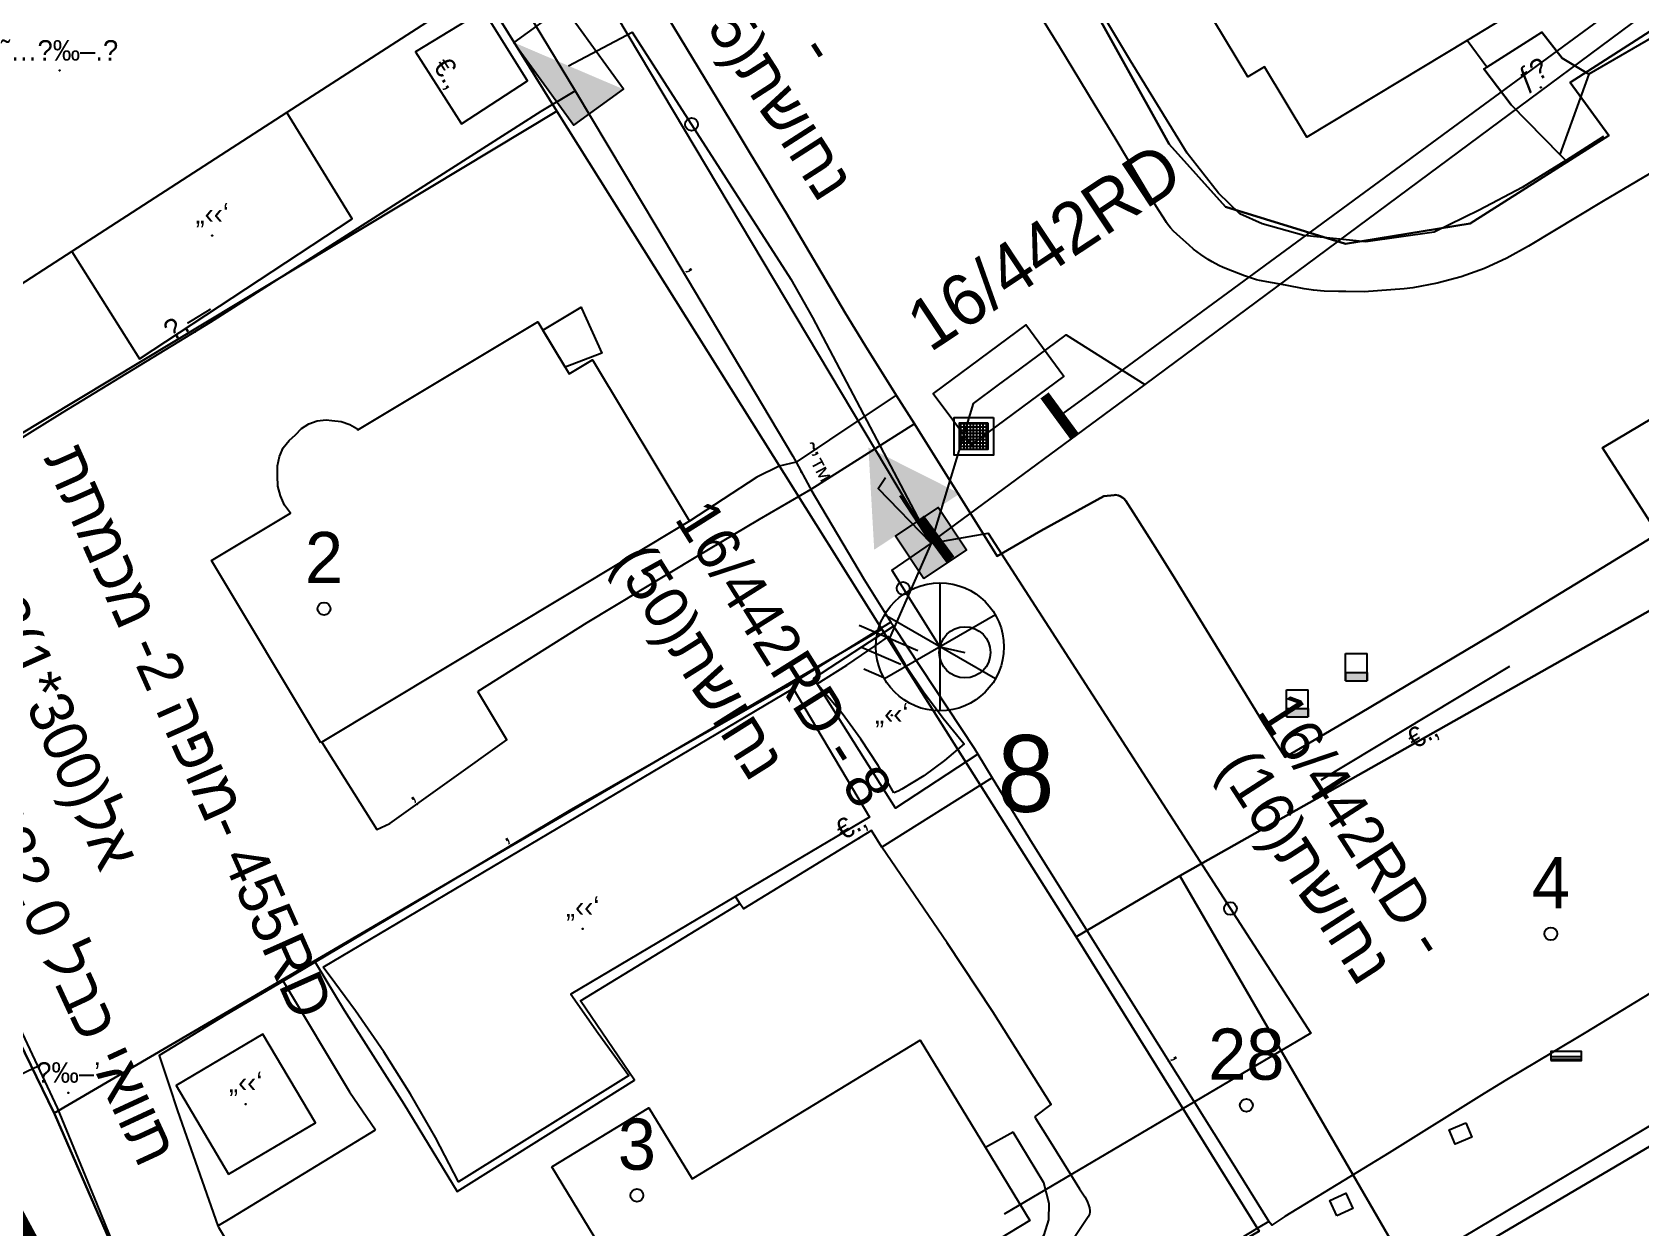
# Model space of a CAD drawing. Header units: metres. Extents: x 218299 to 220222, y 572714 to 574340.
# Drawn here: x 219302.8 to 219365.7, y 573893.3 to 573939.9 of the extents above; entities that cross this region are included whole.
import ezdxf
from ezdxf.enums import TextEntityAlignment as Align

# ---------------------------------------------------------------- set-up
doc = ezdxf.new("R2010")
doc.units = ezdxf.units.M
doc.header["$MEASUREMENT"] = 0
for name, color, linetype in [('1601', 44, 'LANDBORDER'), ('1602', 44, 'Continuous'), ('1603', 44, 'Continuous'), ('6011', 10, 'Continuous'), ('6021', 110, 'Continuous'), ('6031', 254, 'Continuous'), ('6091', 102, 'CABLEUNDEXIST03'), ('6151', 102, 'CABLEUNDEXIST03'), ('6201', 7, 'Continuous'), ('6261', 7, 'Continuous'), ('6370', 7, 'Continuous'), ('6501', 7, 'Continuous'), ('6512', 7, 'Continuous'), ('6515', 7, 'Continuous'), ('6561', 7, 'Continuous'), ('6590', 7, 'Continuous'), ('6592', 7, 'Continuous'), ('6593', 7, 'Continuous'), ('6594', 7, 'Continuous'), ('6910', 102, 'Continuous'), ('6911', 3, 'Continuous'), ('6912', 1, 'Continuous'), ('A_POINTS', 2, 'Continuous'), ('I_OTHER', 7, 'Continuous'), ('M2200', 253, 'Continuous'), ('M2201', 253, 'Continuous'), ('M2202', 253, 'Continuous'), ('M2207', 253, 'Continuous'), ('M2401', 7, 'Continuous'), ('M2404', 7, 'Continuous'), ('M2407', 253, 'Continuous'), ('M2408', 253, 'Continuous'), ('M2412', 253, 'Continuous'), ('M2420', 253, 'Continuous'), ('M2601', 253, 'Continuous'), ('M2602', 253, 'Continuous'), ('M2605', 253, 'Continuous'), ('M2612', 253, 'Continuous'), ('M2804', 253, 'Continuous'), ('M5202', 253, 'Continuous'), ('M5235', 253, 'Continuous'), ('M5250', 253, 'Continuous'), ('m5260', 253, 'Continuous'), ('PLTMarker', 51, 'Continuous')]:
    doc.layers.add(name, color=color, linetype=linetype)
doc.styles.add('HEBTXT', font='HEBTXT')
doc.styles.add('MAVAT_HEBTXT', font='HEBTXT')
doc.linetypes.add('CABLEUNDEXIST03', pattern='A,3.5,[222,elecad.shx,S=0.01,R=0,X=0,Y=0],1.5', length=5)
doc.linetypes.add('LANDBORDER', pattern='A,6.25,[208,elecad.shx,S=0.02,R=0,X=-0.6,Y=0],12.5,[208,elecad.shx,S=0.02,R=180,X=0.6,Y=0],6.25', length=25)

# ---------------------------------------------------------------- blocks, each defined once
blk = doc.blocks.new('6261')
blk.add_lwpolyline([(-2, -1.2), (2, -1.2), (2, 1.2), (-2, 1.2)], close=True)
at = {"color": 0}
blk.add_solid([(2, 1.2), (-2, -1.2), (2, -1.2)], dxfattribs=at)
at = {"color": 0, "style": 'HEBTXT'}
blk.add_attdef('PIL_NAME', (2.689, 2.418), '', height=1.7, dxfattribs=at)
at = {"style": 'HEBTXT'}
blk.add_attdef('CAMUT_MONIM', (2.489, 0.218), '', height=1.7, dxfattribs=at)
at = {"color": 0, "style": 'HEBTXT', "flags": 1}
for tag, p in [('TYPE', (2.585, -1.773)), ('MAP_TYPE', (2.689, -3.782))]:
    blk.add_attdef(tag, p, '', height=1.7, dxfattribs=at)
blk = doc.blocks.new('6910')
at = {"layer": 'A_POINTS'}
blk.add_circle((0, 0), 0.25, dxfattribs=at)
at = {"color": 0, "style": 'HEBTXT', "flags": 1}
blk.add_attdef('CODE', (-2.918, 6.399), '', height=1.7, dxfattribs=at)
at = {"color": 0, "style": 'HEBTXT'}
for tag, p in [('PATH', (0.169, 4.708)), ('HTCH', (0.169, 2.708))]:
    blk.add_attdef(tag, text='', height=1.7, dxfattribs=at).set_placement(p, align=Align.MIDDLE_CENTER)
blk = doc.blocks.new('6911')
at = {"layer": 'A_POINTS'}
blk.add_circle((0, 0), 0.25, dxfattribs=at)
at = {"color": 0, "style": 'HEBTXT', "flags": 1}
blk.add_attdef('CODE', (-2.918, 6.399), '', height=1.7, dxfattribs=at)
at = {"color": 0, "style": 'HEBTXT'}
for tag, p in [('PATH', (0.169, 4.708)), ('HTCH', (0.169, 2.708))]:
    blk.add_attdef(tag, text='', height=1.7, dxfattribs=at).set_placement(p, align=Align.MIDDLE_CENTER)
blk = doc.blocks.new('6515')
at = {"color": 0, "const_width": 0.4}
blk.add_lwpolyline([(0, 1), (0, -1)], dxfattribs=at)
at = {"color": 0, "style": 'HEBTXT', "flags": 1}
for tag, p in [('POLE_NUM', (0.583, 1.177)), ('POLE_TYPE', (0.591, -1.226))]:
    blk.add_attdef(tag, p, '', height=1.7, dxfattribs=at)
blk = doc.blocks.new('6201')
at = {"color": 0}
blk.add_solid([(-2, 1), (2, 1), (0, 4.464)], dxfattribs=at)
at = {"color": 0, "style": 'HEBTXT'}
for tag, p, height in [('TRN_NAME', (2.777, 4.893), 3), ('POWER', (2.777, 1.493), 2)]:
    blk.add_attdef(tag, p, '', height=height, dxfattribs=at)
blk = doc.blocks.new('6501')
at = {"color": 0}
blk.add_lwpolyline([(-2.25, -1.25), (2.25, -1.25), (2.25, 1.25), (-2.25, 1.25)], close=True, dxfattribs=at)
at = {"color": 0, "style": 'HEBTXT', "flags": 1}
blk.add_attdef('FUSE_SIZE', text='', height=1.5, dxfattribs=at).set_placement((0, 2.714), align=Align.MIDDLE_CENTER)
for tag, p in [('POLE_NUM', (-6.276, -3.759)), ('POLE_TYPE', (-6.276, -6.491))]:
    blk.add_attdef(tag, p, '', height=1.7, dxfattribs=at)
blk = doc.blocks.new('6590')
at = {"color": 0}
for points in [[(0, 2.5), (0, -2.5)], [(2.165, -1.25), (-2.165, 1.25)], [(2.165, 1.25), (-2.165, -1.25)]]:
    blk.add_lwpolyline(points, dxfattribs=at)
blk.add_circle((0, 0), 2.5, dxfattribs=at)
at = {"color": 0, "style": 'HEBTXT'}
blk.add_attdef('CENT_NAME', (2.5, 3), '', height=3, dxfattribs=at)
at = {"color": 0, "style": 'HEBTXT', "flags": 1}
blk.add_attdef('MAP_TYPE', (2.875, -1.593), '', height=3, dxfattribs=at)
blk = doc.blocks.new('6593')
at = {"color": 0, "const_width": 0.4}
blk.add_lwpolyline([(0, 1), (0, -1)], dxfattribs=at)
at = {"color": 0, "style": 'HEBTXT', "flags": 1}
for tag, p in [('POLE_NUM', (0.583, 1.177)), ('POLE_TYPE', (0.591, -1.226))]:
    blk.add_attdef(tag, p, '', height=1.7, dxfattribs=at)
blk = doc.blocks.new('6370')
at = {"color": 0}
blk.add_lwpolyline([(-1, -1), (1, -1), (1, 1), (-1, 1)], close=True, dxfattribs=at)
for points in [[(-0.991, 1.013), (1.003, 1.013), (-0.991, -1.013)], [(-0.991, -1.013), (1.003, -1.013), (1.003, 1.013)]]:
    blk.add_solid(points, dxfattribs=at)
at = {"color": 0, "style": 'HEBTXT'}
blk.add_attdef('POLE_NUM', (2.033, 2.706), '', height=2, dxfattribs=at)
at = {"color": 0, "style": 'HEBTXT', "flags": 1}
blk.add_attdef('MAP_TYPE', (2.063, -0.224), '', height=2, dxfattribs=at)
blk = doc.blocks.new('6561')
at = {"color": 0}
blk.add_line((0, 0), (-1.62, -3.72), dxfattribs=at)
at = {"color": 0, "flags": 128}
for points in [[(-2.812, -3.202), (-0.519, -4.199)], [(-2.718, -4.061), (-1.185, -4.727)], [(-2.624, -4.919), (-1.851, -5.255)]]:
    blk.add_lwpolyline(points, dxfattribs=at)
at = {"color": 0, "style": 'HEBTXT'}
for tag, p in [('TYPE', (1.691, -1.644)), ('DESC', (1.691, -4.209))]:
    blk.add_attdef(tag, p, '', height=1.5, dxfattribs=at)
blk = doc.blocks.new('1603')
at = {"layer": 'A_POINTS'}
blk.add_circle((0, 0), 0.25, dxfattribs=at)
at = {"color": 0, "style": 'HEBTXT'}
blk.add_attdef('PARCEL_NUM', text='', height=2, dxfattribs=at).set_placement((0, 1), align=Align.CENTER)
at = {"color": 0, "style": 'HEBTXT', "flags": 1}
blk.add_attdef('LOT_NUM', text='', height=2, dxfattribs=at).set_placement((0, -2.5), align=Align.CENTER)
blk = doc.blocks.new('M2804')
blk.add_circle((0, 0), 0.025)
at = {"style": 'MAVAT_HEBTXT'}
blk.add_attdef('NAME', text='', height=0.8, dxfattribs=at).set_placement((0, 1.59), align=Align.MIDDLE)
blk = doc.blocks.new('M5202')
blk.add_lwpolyline([(-2, -0.53), (2, -0.53), (2, 0.67), (-2, 0.67)], close=True)
for points in [[(-2, 0), (2, 0)], [(-2, -0.33), (2, -0.33)]]:
    blk.add_lwpolyline(points)
at = {"style": 'MAVAT_HEBTXT', "flags": 1}
for tag, p in [('MARK', (0, 1.92)), ('HEIGHT', (0, -1.78)), ('NAME', (0, -4.35))]:
    blk.add_attdef(tag, text='', height=0.8, dxfattribs=at).set_placement(p, align=Align.MIDDLE)
blk = doc.blocks.new('5260')
h = blk.add_hatch()
h.set_pattern_fill('NET', color=256, scale=2, style=0)
h.paths.add_polyline_path([(1.17, 1.06), (-1.04, 1.06), (-1.04, -1.02), (1.17, -1.02)])
for points in [[(1.6, 1.49), (1.6, -1.45), (-1.47, -1.45), (-1.47, 1.49)], [(1.17, 1.06), (1.17, -1.02), (-1.04, -1.02), (-1.04, 1.06)]]:
    blk.add_lwpolyline(points, close=True)
at = {"style": 'HEBTXT'}
blk.add_attdef('HEIGHT', (1.94, 1.56), '', height=0.8, dxfattribs=at)
blk = doc.blocks.new('M2207')
blk.add_circle((0, 0), 0.025)
at = {"style": 'MAVAT_HEBTXT'}
blk.add_attdef('NAME', text='', height=0.8, dxfattribs=at).set_placement((0, 1.59), align=Align.MIDDLE)
blk = doc.blocks.new('M2412')
blk.add_circle((0, 0), 0.025)
at = {"style": 'MAVAT_HEBTXT'}
blk.add_attdef('NAME', text='', height=0.8, dxfattribs=at).set_placement((0, 1.59), align=Align.MIDDLE)
blk = doc.blocks.new('M2601')
blk.add_circle((0, 0), 0.025)
at = {"style": 'MAVAT_HEBTXT'}
blk.add_attdef('NAME', text='', height=0.8, dxfattribs=at).set_placement((0, 1.59), align=Align.MIDDLE)
blk = doc.blocks.new('M2602')
blk.add_circle((0, 0), 0.025)
at = {"style": 'MAVAT_HEBTXT'}
blk.add_attdef('NAME', text='', height=0.8, dxfattribs=at).set_placement((0, 1.59), align=Align.MIDDLE)
blk = doc.blocks.new('M2605')
blk.add_circle((0, 0), 0.025)
at = {"style": 'MAVAT_HEBTXT'}
blk.add_attdef('NAME', text='', height=0.8, dxfattribs=at).set_placement((0, 1.59), align=Align.MIDDLE)
blk = doc.blocks.new('M2612')
blk.add_circle((0, 0), 0.025)
at = {"style": 'MAVAT_HEBTXT'}
blk.add_attdef('NAME', text='', height=0.8, dxfattribs=at).set_placement((0, 1.59), align=Align.MIDDLE)
blk = doc.blocks.new('*U89')
at = {"linetype": 'Continuous'}
for p, q in [((-0.85, 0), (-0.85, -0.66)), ((0.85, 0), (0.85, -0.66))]:
    blk.add_line(p, q, dxfattribs=at)
blk.add_solid([(-0.85, 0), (-0.85, -0.66), (0.85, -0.66)], dxfattribs=at)
at = {"linetype": 'Continuous', "extrusion": (0, 0, -1)}
blk.add_solid([(0.85, 0), (-0.85, 0), (-0.85, -0.66)], dxfattribs=at)
blk = doc.blocks.new('M5235')
for points in [[(-0.85, 1.47), (0.85, 1.47)], [(-0.85, -0.66), (-0.85, 1.47)], [(0.85, -0.66), (0.85, 1.47)], [(-0.85, 0), (0.85, 0)], [(-0.85, -0.66), (0.85, -0.66)]]:
    blk.add_lwpolyline(points)
at = {"linetype": 'Continuous'}
blk.add_blockref('*U89', (0, 0), dxfattribs=at)
at = {"style": 'MAVAT_HEBTXT', "flags": 1}
for tag, p in [('MARK', (0, 2.72)), ('HEIGHT', (0, -1.92)), ('NAME', (0, -4.48))]:
    blk.add_attdef(tag, text='', height=0.8, dxfattribs=at).set_placement(p, align=Align.MIDDLE)
blk = doc.blocks.new('M2202')
blk.add_circle((0, 0), 0.025)
at = {"style": 'MAVAT_HEBTXT'}
blk.add_attdef('NAME', text='', height=0.8, dxfattribs=at).set_placement((0, 1.59), align=Align.MIDDLE)
blk = doc.blocks.new('111')
at = {"layer": 'M2200'}
for points in [[(219347.885, 573963.324, 597.877), (219348.167, 573962.856, 597.875), (219355.03, 573951.48, 597.822), (219356.072, 573949.752, 597.813), (219357.754, 573946.965, 597.8), (219361.321, 573941.052, 597.772), (219361.271, 573941.022, 597.772), (219358.906, 573939.595, 597.772), (219352.649, 573935.82, 597.772), (219350.992, 573938.566, 597.772), (219350.338, 573938.172, 597.772), (219346.808, 573944.024, 597.772), (219347.465, 573944.421, 597.877), (219344.325, 573949.579, 597.894), (219343.714, 573949.163, 597.842), (219340.155, 573954.999, 597.772), (219340.81, 573955.394, 597.772), (219339.19, 573958.079, 597.877), (219344.875, 573961.508, 597.877)], [(219314.126, 573912.162, 587.325), (219309.854, 573919.276, 587.325), (219312.933, 573921.125, 587.22), (219312.705, 573921.442, 587.289), (219312.54, 573921.799, 587.331), (219312.444, 573922.184, 587.344), (219312.422, 573922.579, 587.328), (219312.423, 573922.612, 587.325), (219312.423, 573922.981, 587.325), (219312.501, 573923.342, 587.325), (219312.655, 573923.677, 587.325), (219312.878, 573923.971, 587.325), (219313.126, 573924.188, 587.325), (219313.366, 573924.435, 587.325), (219313.656, 573924.621, 587.325), (219313.981, 573924.735, 587.325), (219314.324, 573924.772, 587.325), (219314.547, 573924.753, 587.325), (219314.911, 573924.712, 587.325), (219315.258, 573924.594, 587.325), (219315.523, 573924.439, 587.325), (219315.56, 573924.377, 587.535), (219322.601, 573928.606, 587.535), (219323.666, 573926.832, 587.626), (219323.824, 573926.57, 587.64), (219324.734, 573927.117, 587.64), (219328.523, 573920.809, 587.43), (219328.523, 573920.809, 587.43), (219314.157, 573912.18, 587.325)]]:
    blk.add_polyline3d(points, close=True, dxfattribs=at)
at = {"layer": 'M2201'}
blk.add_polyline3d([(219318.249, 573940.296, 585.448), (219312.795, 573936.775, 585.448), (219304.391, 573931.348, 585.448), (219296.293, 573926.119, 585.448)], dxfattribs=at)
blk.add_polyline3d([(219323.146, 573895.592, 588.585), (219326.939, 573897.898, 588.585), (219328.623, 573895.128, 588.585), (219337.538, 573900.548, 588.585), (219340.091, 573896.351, 588.522), (219341.823, 573893.501, 588.48), (219332.117, 573887.614, 588.409), (219329.921, 573886.281, 588.393), (219320.214, 573880.393, 588.322), (219315.811, 573887.404, 588.585), (219315.811, 573887.404, 588.585), (219324.8, 573892.87, 588.48)], close=True, dxfattribs=at)
at = {"layer": 'M2207'}
for points in [[(219304.391, 573931.348, 585.465), (219307.036, 573927.151, 585.57), (219315.34, 573932.62, 585.57), (219312.795, 573936.775, 585.57)], [(219323.666, 573926.832, 584.073), (219322.798, 573928.277, 584.178), (219324.288, 573929.172, 584.178), (219324.308, 573929.139, 584.178), (219325.097, 573927.376, 584.073)], [(219336.512, 573910.203, 587.853), (219335.894, 573911.273, 587.842), (219335.218, 573912.306, 587.791), (219334.485, 573913.297, 587.702), (219333.699, 573914.242, 587.574), (219333.506, 573914.459, 587.538), (219333.506, 573914.459, 587.538), (219334.671, 573915.191, 587.627), (219335.812, 573915.966, 587.652), (219336.298, 573916.314, 587.643), (219336.957, 573915.219, 587.722), (219337.669, 573914.155, 587.749), (219338.43, 573913.126, 587.723), (219339.239, 573912.136, 587.646), (219339.257, 573912.114, 587.643), (219338.491, 573911.461, 587.699), (219337.676, 573910.871, 587.764), (219336.818, 573910.347, 587.84), (219336.676, 573910.269, 587.853)], [(219314.213, 573903.397, 587.853), (219332.574, 573914.28, 587.853), (219335.552, 573909.257, 587.853), (219330.323, 573906.157, 587.9), (219323.884, 573902.341, 587.958), (219324.959, 573900.82, 587.853), (219326.154, 573899.169, 587.853), (219319.498, 573895.009, 587.853), (219318.597, 573896.74, 587.853), (219317.625, 573898.432, 587.853), (219316.585, 573900.083, 587.853), (219315.477, 573901.69, 587.853), (219314.667, 573902.783, 587.853)], [(219310.512, 573895.306, 587.118), (219313.907, 573897.311, 587.118), (219311.86, 573900.778, 587.118), (219308.465, 573898.772, 587.118), (219310.512, 573895.306, 587.118)]]:
    blk.add_polyline3d(points, close=True, dxfattribs=at)
at = {"layer": 'M2401'}
for points in [[(219366.1, 573920.169, 595.067), (219363.779, 573918.749, 595.067), (219362.818, 573918.161, 595.067), (219360.249, 573916.602, 595.067), (219354.721, 573913.321, 595.067), (219351.802, 573911.603, 595.067), (219350.928, 573912.968, 595.067), (219348.971, 573916.152, 595.067), (219347.485, 573918.58, 595.067), (219346.734, 573919.792, 595.067), (219345.965, 573921.002, 595.067), (219345.571, 573921.606, 595.067), (219345.493, 573921.696, 595.067), (219345.451, 573921.731, 595.067), (219345.357, 573921.787, 595.067), (219345.282, 573921.817, 595.067), (219345.166, 573921.838, 595.067), (219345.11, 573921.835, 595.067), (219344.706, 573921.787, 595.067), (219342.255, 573920.434, 595.067), (219340.547, 573919.452, 595.067), (219337.309, 573924.617, 595.067), (219336.605, 573925.739, 595.067), (219335.394, 573927.671, 595.067), (219334.605, 573928.956, 595.067), (219333.069, 573931.554, 595.067), (219332.302, 573932.852, 595.067), (219331.915, 573933.497, 595.067), (219331.572, 573934.065, 595.067), (219330.886, 573935.2, 595.067), (219330.371, 573936.051, 595.067), (219325.702, 573943.765, 595.067)], [(219368.131, 573935.622, 585.106), (219364.222, 573933.308, 585.106), (219361.309, 573931.552, 585.106), (219360.462, 573931.083, 585.106), (219359.579, 573930.684, 585.106), (219358.667, 573930.357, 585.106), (219357.732, 573930.105, 585.106), (219356.78, 573929.93, 585.106), (219356.444, 573929.887, 585.106), (219354.878, 573929.772, 585.106), (219354.163, 573929.785, 585.106), (219353.881, 573929.788, 585.106), (219353.319, 573929.798, 585.106), (219352.9, 573929.836, 585.106), (219352.538, 573929.894, 585.106), (219351.816, 573930.029, 585.106), (219350.792, 573930.219, 585.106), (219350.673, 573930.246, 585.106), (219350.437, 573930.314, 585.106), (219350.205, 573930.396, 585.106), (219349.745, 573930.576, 585.106), (219349.381, 573930.725, 585.106), (219349.203, 573930.806, 585.106), (219348.941, 573930.944, 585.106), (219348.79, 573931.034, 585.106), (219348.499, 573931.229, 585.106), (219348.222, 573931.443, 585.106), (219348.043, 573931.593, 585.106), (219347.691, 573931.908, 585.106), (219347.437, 573932.147, 585.106), (219347.318, 573932.273, 585.106), (219347.211, 573932.406, 585.106), (219347.163, 573932.477, 585.106), (219347.054, 573932.648, 585.106), (219346.838, 573932.99, 585.106), (219346.412, 573933.681, 585.106), (219346.2, 573934.029, 585.106), (219345.149, 573935.77, 585.106), (219344.376, 573937.056, 585.106), (219343.517, 573938.465, 585.106), (219342.989, 573939.323, 585.106), (219342.285, 573940.467, 585.106)]]:
    blk.add_polyline3d(points, dxfattribs=at)
at = {"layer": 'M2404'}
for points in [[(219325.702, 573943.765, 593.529), (219330.371, 573936.051, 593.529), (219330.886, 573935.2, 593.529), (219331.572, 573934.065, 593.529), (219331.915, 573933.497, 593.529), (219332.302, 573932.852, 593.529), (219333.069, 573931.554, 593.529), (219334.605, 573928.956, 593.529), (219335.394, 573927.671, 593.529), (219336.605, 573925.739, 593.529), (219337.309, 573924.617, 593.529), (219340.547, 573919.452, 593.529), (219342.255, 573920.434, 593.529), (219344.706, 573921.787, 593.529), (219345.11, 573921.835, 593.529), (219345.166, 573921.838, 593.529), (219345.282, 573921.817, 593.529), (219345.357, 573921.787, 593.529), (219345.451, 573921.731, 593.529), (219345.493, 573921.696, 593.529), (219345.571, 573921.606, 593.529), (219345.965, 573921.002, 593.529), (219346.734, 573919.792, 593.529), (219347.485, 573918.58, 593.529), (219348.971, 573916.152, 593.529), (219350.928, 573912.968, 593.529), (219351.802, 573911.603, 593.529), (219354.721, 573913.321, 593.529), (219360.249, 573916.602, 593.529), (219362.818, 573918.161, 593.529), (219363.779, 573918.749, 593.529), (219366.1, 573920.169, 593.529)], [(219368.131, 573935.622, 585.106), (219364.222, 573933.308, 585.106), (219361.309, 573931.552, 585.106), (219360.462, 573931.083, 585.106), (219359.579, 573930.684, 585.106), (219358.667, 573930.357, 585.106), (219357.732, 573930.105, 585.106), (219356.78, 573929.93, 585.106), (219356.444, 573929.887, 585.106), (219354.878, 573929.772, 585.106), (219354.163, 573929.785, 585.106), (219353.881, 573929.788, 585.106), (219353.319, 573929.798, 585.106), (219352.9, 573929.836, 585.106), (219352.538, 573929.894, 585.106), (219351.816, 573930.029, 585.106), (219350.792, 573930.219, 585.106), (219350.673, 573930.246, 585.106), (219350.437, 573930.314, 585.106), (219350.205, 573930.396, 585.106), (219349.745, 573930.576, 585.106), (219349.381, 573930.725, 585.106), (219349.203, 573930.806, 585.106), (219348.941, 573930.944, 585.106), (219348.79, 573931.034, 585.106), (219348.499, 573931.229, 585.106), (219348.222, 573931.443, 585.106), (219348.043, 573931.593, 585.106), (219347.691, 573931.908, 585.106), (219347.437, 573932.147, 585.106), (219347.318, 573932.273, 585.106), (219347.211, 573932.406, 585.106), (219347.163, 573932.477, 585.106), (219347.054, 573932.648, 585.106), (219346.838, 573932.99, 585.106), (219346.412, 573933.681, 585.106), (219346.2, 573934.029, 585.106), (219345.149, 573935.77, 585.106), (219344.376, 573937.056, 585.106), (219343.517, 573938.465, 585.106), (219342.989, 573939.323, 585.106), (219342.285, 573940.467, 585.106)]]:
    blk.add_polyline3d(points, dxfattribs=at)
at = {"layer": 'M2407'}
for points in [[(219336.605, 573925.739, 583.95), (219332.693, 573923.119, 583.845), (219332.025, 573922.964, 583.845), (219331.159, 573922.529, 583.845), (219328.523, 573920.809, 583.74)], [(219337.309, 573924.617, 583.95), (219333.268, 573922.046, 583.95)], [(219333.268, 573922.046, 583.74), (219331.245, 573920.875, 583.74), (219328.777, 573919.408, 583.635), (219324.51, 573916.841, 583.53), (219320.25, 573914.162, 583.284)], [(219339.79, 573911.711, 585.315), (219336.574, 573909.606, 585.315), (219333.506, 573914.459, 585.105), (219333.387, 573914.637, 585.105), (219333.383, 573914.687, 585.105), (219336.498, 573916.715, 585.105)], [(219366.872, 573902.874, 586.925), (219363.541, 573900.844, 586.838), (219362.215, 573900.051, 586.804), (219360.447, 573898.995, 586.757), (219359.57, 573898.457, 586.733), (219355.854, 573896.143, 586.628), (219351.78, 573893.655, 586.523), (219351.272, 573893.312, 586.523), (219351.155, 573893.461, 586.523)], [(219340.35, 573910.794, 585.21), (219336.042, 573908.084, 585.315)], [(219313.895, 573903.594, 584.964), (219315.038, 573901.714, 584.964), (219317.367, 573898.06, 585.069), (219319.448, 573894.636, 585.069), (219326.379, 573898.977, 585.174), (219324.264, 573902.084, 585.174), (219330.496, 573905.882, 585.279)], [(219342.014, 573897.545, 585.489), (219342.653, 573898.028, 585.489), (219340.372, 573901.656, 585.279), (219338.591, 573904.339, 585.279)], [(219312.648, 573902.853, 585.105), (219315.242, 573898.522, 585.105), (219316.257, 573897.038, 585.105)], [(219342.014, 573897.545, 585.42), (219342.043, 573897.498, 585.419), (219342.617, 573896.579, 585.38), (219343.383, 573895.353, 585.331), (219343.765, 573894.74, 585.315), (219343.965, 573894.422, 585.313), (219344.059, 573894.251, 585.313), (219344.13, 573894.077, 585.314), (219344.153, 573893.992, 585.314), (219344.166, 573893.88, 585.315), (219344.165, 573893.826, 585.315), (219344.15, 573893.747, 585.315), (219344.099, 573893.636, 585.315), (219343.089, 573892.122, 585.315), (219339.582, 573889.074, 585.21), (219335.624, 573884.792, 585.21), (219334.802, 573883.549, 585.21)], [(219334.146, 573884.513, 585.21), (219335.222, 573885.594, 585.21), (219336.502, 573887.031, 585.21), (219338.251, 573888.811, 585.21), (219340.029, 573890.531, 585.21), (219341.338, 573891.765, 585.21), (219342.198, 573892.65, 585.21), (219342.381, 573892.933, 585.21), (219342.567, 573893.523, 585.21), (219342.574, 573894.159, 585.315), (219342.371, 573894.967, 585.315), (219341.169, 573896.944, 585.42), (219341.169, 573896.944, 585.42)], [(219341.169, 573896.944, 585.489), (219340.091, 573896.351, 585.489)]]:
    blk.add_polyline3d(points, dxfattribs=at)
at = {"layer": 'M2408'}
blk.add_polyline3d([(219303.06, 573899.519, 582.264), (219302.675, 573899.332, 582.264), (219298.911, 573897.501, 582.264), (219297.217, 573900.469, 582.264), (219294.8, 573905.001, 582.264), (219292.869, 573908.508, 582.264), (219291.439, 573911.323, 582.264), (219288.95, 573915.865, 582.264), (219292.974, 573917.911, 582.264), (219294.46, 573918.667, 582.264)], dxfattribs=at)
at = {"layer": 'M2412'}
blk.add_polyline3d([(219363.658, 573938.274, 585.238), (219362.53, 573935.14, 585.238), (219360.631, 573937.077, 584.608), (219359.564, 573938.488, 583.873), (219359.67, 573938.554, 583.873), (219361.83, 573939.92, 583.873), (219362.625, 573938.905, 584.608)], close=True, dxfattribs=at)
at = {"layer": 'M2420'}
blk.add_lwpolyline([(219316.036, 573867.423), (219367.59, 573898.12), (219408.3, 573924.38), (219456.91, 573949.88), (219513.91, 573985.19), (219526.5, 573988.31), (219573, 574012.19), (219574.5, 574016.38)], dxfattribs=at)
at = {"layer": 'M2601'}
for points in [[(219314.745, 573953.062, 584.188), (219315.037, 573952.55, 584.188), (219319.103, 573945.809, 584.395), (219319.15, 573945.731, 584.398), (219324.055, 573937.619, 584.398)], [(219359.67, 573938.554, 584.701), (219358.906, 573939.595, 584.701)], [(219324.055, 573937.619, 584.923), (219324.055, 573937.619, 584.923), (219324.055, 573937.619, 584.923), (219327.253, 573932.29, 585.133), (219332.565, 573923.36, 585.343), (219332.565, 573923.36, 585.343)], [(219333.22, 573922.128, 586.393), (219333.22, 573922.128, 586.393), (219333.268, 573922.046, 586.393), (219333.268, 573922.046, 586.393), (219335.346, 573918.535, 586.393), (219336.397, 573916.874, 586.588), (219336.478, 573916.746, 586.603), (219336.498, 573916.715, 586.605), (219339.645, 573911.948, 587.023), (219339.79, 573911.711, 587.036), (219340.35, 573910.794, 587.088), (219341.911, 573908.241, 587.233), (219349.692, 573895.83, 587.443), (219351.155, 573893.461, 587.653), (219351.155, 573893.461, 587.653), (219350.739, 573893.21, 587.632), (219350.739, 573893.21, 587.632), (219349.35, 573892.371, 587.564), (219342.635, 573888.315, 587.233), (219334.802, 573883.549, 587.443)], [(219336.397, 573916.874, 586.393), (219332.307, 573914.337, 586.393), (219323.885, 573909.544, 586.393), (219317.685, 573905.847, 586.393), (219313.895, 573903.594, 586.283), (219312.648, 573902.853, 586.247), (219310.415, 573901.526, 586.183), (219307.803, 573899.944, 586.183), (219308.19, 573898.77, 586.069)], [(219314.157, 573912.18, 587.169), (219316.308, 573908.772, 587.169), (219316.815, 573909.001, 586.119), (219321.391, 573912.271, 585.909), (219320.25, 573914.162, 585.909), (219320.25, 573914.162, 585.909)], [(219302.169, 573901.432, 583.505), (219303.815, 573897.897, 583.505)], [(219308.19, 573898.77, 586.069), (219308.517, 573897.782, 585.973), (219310.102, 573893.293, 586.18), (219310.122, 573893.238, 586.183), (219310.542, 573892.544, 586.183)]]:
    blk.add_polyline3d(points, dxfattribs=at)
at = {"layer": 'M2602'}
for points in [[(219320.473, 573940.767, 582.21), (219317.813, 573939.146, 582.21), (219319.61, 573936.333, 582.21), (219322.201, 573938.011, 582.315), (219320.473, 573940.767, 582.21)], [(219353.206, 573910.705, 585.661), (219360.58, 573915.151, 585.661)], [(219338.591, 573904.339, 585.576), (219336.042, 573908.084, 585.613), (219335.629, 573908.729, 585.613), (219330.628, 573905.674, 585.613), (219330.496, 573905.882, 585.613), (219330.323, 573906.157, 585.613)], [(219310.641, 573893.621, 585.527), (219316.257, 573897.038, 585.719)], [(219310.102, 573893.293, 585.509), (219310.641, 573893.621, 585.527)]]:
    blk.add_polyline3d(points, dxfattribs=at)
at = {"layer": 'M2605'}
for points in [[(219362.763, 573934.902, 585.238), (219361.06, 573933.846, 585.028), (219359.383, 573932.96, 585.028), (219357.618, 573932.105, 585.028), (219354.948, 573931.728, 584.818), (219352.522, 573931.967, 584.818), (219350.899, 573932.43, 584.608), (219350.027, 573932.822, 584.398), (219349.195, 573933.627, 584.398), (219347.964, 573935.185, 584.398), (219345.759, 573938.797, 584.398), (219342.232, 573944.661, 583.768)], [(219368.699, 573945.763, 585.483), (219365.029, 573943.548, 585.448), (219365.029, 573943.548, 585.448), (219365.029, 573943.548, 585.448), (219367.129, 573940.278, 585.448), (219363.658, 573938.274, 585.238), (219362.625, 573938.905, 584.818), (219362.625, 573938.905, 584.818), (219361.83, 573939.92, 584.188)], [(219359.564, 573938.488, 583.978), (219359.564, 573938.488, 583.978), (219360.631, 573937.077, 584.608), (219362.53, 573935.14, 585.356), (219362.763, 573934.902, 585.448), (219362.763, 573934.902, 585.448), (219364.252, 573935.856, 585.238)], [(219294.273, 573918.957, 582.193), (219294.273, 573918.957, 582.193), (219295.118, 573919.493, 582.193), (219297.731, 573921.15, 582.193), (219304.023, 573925.055, 582.613), (219309.814, 573928.584, 582.823), (219322.735, 573936.824, 583.033), (219324.055, 573937.619, 583.243)], [(219303.815, 573897.897, 583.505), (219305.364, 573894.135, 583.505)], [(219305.364, 573894.135, 583.505), (219305.851, 573892.95, 583.505), (219308.028, 573888.27, 583.715), (219309.026, 573885.789, 583.715)]]:
    blk.add_polyline3d(points, dxfattribs=at)
at = {"layer": 'M2612'}
blk.add_polyline3d([(219332.565, 573923.36, 585.553), (219332.693, 573923.119, 585.553), (219333.22, 573922.128, 585.553)], dxfattribs=at)
at = {"layer": 'M5250'}
for points in [[(219358.85, 573897.319, 586.449), (219359.088, 573896.76, 586.449), (219358.437, 573896.483, 586.449), (219358.199, 573897.042, 586.449), (219358.85, 573897.319, 586.449)], [(219353.811, 573893.686, 586.396), (219353.542, 573894.277, 586.396), (219354.172, 573894.563, 586.396), (219354.441, 573893.972, 586.396), (219353.811, 573893.686, 586.396)]]:
    blk.add_polyline3d(points, dxfattribs=at)
at = {"layer": 'M2202'}
ref = blk.add_blockref('M2202', (219303.915, 573938.422), dxfattribs=dict(at, xscale=0.5, yscale=0.5, zscale=0.5))
ref.add_attrib('NAME', '˜…\x81‰–.\x8e', dxfattribs={"layer": '0', "height": 0.8, "style": 'MAVAT_HEBTXT'}).set_placement((219303.915, 573939.217), align=Align.MIDDLE)
at = {"layer": 'M2207'}
ref = blk.add_blockref('M2207', (219309.877, 573931.967), dxfattribs=dict(at, xscale=0.5, yscale=0.5, zscale=0.5))
ref.add_attrib('NAME', '„‹‹‘', dxfattribs={"layer": '0', "height": 0.8, "style": 'MAVAT_HEBTXT'}).set_placement((219309.877, 573932.763), align=Align.MIDDLE)
ref = blk.add_blockref('M2207', (219336.428, 573913.234), dxfattribs=dict(at, xscale=0.5, yscale=0.5, zscale=0.5))
ref.add_attrib('NAME', '„‹‹‘', dxfattribs={"layer": '0', "height": 0.8, "style": 'MAVAT_HEBTXT'}).set_placement((219336.428, 573913.234), align=Align.MIDDLE)
ref = blk.add_blockref('M2207', (219324.35, 573904.892), dxfattribs=dict(at, xscale=0.5, yscale=0.5, zscale=0.5))
ref.add_attrib('NAME', '„‹‹‘', dxfattribs={"layer": '0', "height": 0.8, "style": 'MAVAT_HEBTXT'}).set_placement((219324.35, 573905.688), align=Align.MIDDLE)
ref = blk.add_blockref('M2207', (219311.186, 573898.042), dxfattribs=dict(at, xscale=0.5, yscale=0.5, zscale=0.5))
ref.add_attrib('NAME', '„‹‹‘', dxfattribs={"layer": '0', "height": 0.8, "style": 'MAVAT_HEBTXT'}).set_placement((219311.186, 573898.837), align=Align.MIDDLE)
at = {"layer": 'M2412'}
ref = blk.add_blockref('M2412', (219361.788, 573937.758), dxfattribs=dict(at, xscale=0.5, yscale=0.5, zscale=0.5))
ref.add_attrib('NAME', 'ƒ\x8e', dxfattribs={"layer": '0', "height": 0.8, "rotation": 31.13099, "style": 'MAVAT_HEBTXT'}).set_placement((219361.503, 573938.229), align=Align.MIDDLE)
at = {"layer": 'M2601'}
ref = blk.add_blockref('M2601', (219328.32, 573930.497), dxfattribs=dict(at, xscale=0.5, yscale=0.5, zscale=0.5))
ref.add_attrib('NAME', '‚', dxfattribs={"layer": '0', "height": 0.8, "rotation": 300.74422, "style": 'MAVAT_HEBTXT'}).set_placement((219328.793, 573930.778), align=Align.MIDDLE)
ref = blk.add_blockref('M2601', (219317.879, 573909.761), dxfattribs=dict(at, xscale=0.5, yscale=0.5, zscale=0.5))
ref.add_attrib('NAME', '‚', dxfattribs={"layer": '0', "height": 0.8, "rotation": 35.55429, "style": 'MAVAT_HEBTXT'}).set_placement((219317.56, 573910.209), align=Align.MIDDLE)
ref = blk.add_blockref('M2601', (219321.536, 573908.143), dxfattribs=dict(at, xscale=0.5, yscale=0.5, zscale=0.5))
ref.add_attrib('NAME', '‚', dxfattribs={"layer": '0', "height": 0.8, "rotation": 30.80751, "style": 'MAVAT_HEBTXT'}).set_placement((219321.254, 573908.615), align=Align.MIDDLE)
ref = blk.add_blockref('M2601', (219347.264, 573899.702), dxfattribs=dict(at, xscale=0.5, yscale=0.5, zscale=0.5))
ref.add_attrib('NAME', '‚', dxfattribs={"layer": '0', "height": 0.8, "rotation": 302.08427, "style": 'MAVAT_HEBTXT'}).set_placement((219347.73, 573899.994), align=Align.MIDDLE)
at = {"layer": 'M2602'}
ref = blk.add_blockref('M2602', (219319.58, 573936.38), dxfattribs=dict(at, xscale=0.5, yscale=0.5, zscale=0.5))
ref.add_attrib('NAME', '€.‚', dxfattribs={"layer": '0', "height": 0.8, "rotation": 302.58372, "style": 'MAVAT_HEBTXT'}).set_placement((219319.058, 573938.3), align=Align.MIDDLE)
ref = blk.add_blockref('M2602', (219356.893, 573912.928), dxfattribs=dict(at, xscale=0.5, yscale=0.5, zscale=0.5))
ref.add_attrib('NAME', '€.‚', dxfattribs={"layer": '0', "height": 0.8, "rotation": 31.0843, "style": 'MAVAT_HEBTXT'}).set_placement((219357.177, 573912.457), align=Align.MIDDLE)
ref = blk.add_blockref('M2602', (219335.144, 573908.433), dxfattribs=dict(at, xscale=0.5, yscale=0.5, zscale=0.5))
ref.add_attrib('NAME', '€.‚', dxfattribs={"layer": '0', "height": 0.8, "rotation": 31.4161, "style": 'MAVAT_HEBTXT'}).set_placement((219334.857, 573908.902), align=Align.MIDDLE)
at = {"layer": 'M2605'}
ref = blk.add_blockref('M2605', (219309.21, 573928.216), dxfattribs=dict(at, xscale=0.5, yscale=0.5, zscale=0.5))
ref.add_attrib('NAME', '\x9a.—', dxfattribs={"layer": '0', "height": 0.8, "rotation": 31.36222, "style": 'MAVAT_HEBTXT'}).set_placement((219308.924, 573928.685), align=Align.MIDDLE)
at = {"layer": 'M2612'}
ref = blk.add_blockref('M2612', (219332.892, 573922.744), dxfattribs=dict(at, xscale=0.5, yscale=0.5, zscale=0.5))
ref.add_attrib('NAME', '˜’™', dxfattribs={"layer": '0', "height": 0.8, "rotation": 297.9846, "style": 'MAVAT_HEBTXT'}).set_placement((219333.378, 573923.002), align=Align.MIDDLE)
at = {"layer": 'M2804'}
ref = blk.add_blockref('M2804', (219304.252, 573898.486, 591.914), dxfattribs=dict(at, xscale=0.5, yscale=0.5, zscale=0.5))
ref.add_attrib('NAME', '\x8d‰–’', dxfattribs={"layer": '0', "height": 0.8, "style": 'MAVAT_HEBTXT'}).set_placement((219304.252, 573899.282, 591.914), align=Align.MIDDLE)
at = {"layer": 'M5202', "xscale": 0.3, "yscale": 0.3, "zscale": 0.3}
blk.add_blockref('M5202', (219362.774, 573899.902, 586.749), dxfattribs=at)
at = {"layer": 'M5235', "xscale": 0.5, "yscale": 0.5, "zscale": 0.5}
for p in [(219354.575, 573914.906, 584.754), (219352.276, 573913.496, 584.754)]:
    blk.add_blockref('M5235', p, dxfattribs=at)
at = {"layer": 'm5260', "xscale": 0.5, "yscale": 0.5, "zscale": 0.5}
blk.add_blockref('5260', (219339.597, 573924.121, 584.135), dxfattribs=at)
blk = doc.blocks.new('6592')
at = {"color": 0}
blk.add_circle((0, 0), 1, dxfattribs=at)
at = {"color": 0, "style": 'HEBTXT'}
blk.add_attdef('BOX_NAME', (1.5, 1.5), '', height=1.7, dxfattribs=at)
at = {"color": 0, "style": 'HEBTXT', "flags": 1}
for tag, p in [('POLE_NUM', (1.47, -0.997)), ('POLE_TYPE', (1.47, -3.497))]:
    blk.add_attdef(tag, p, '', height=1.7, dxfattribs=at)
blk = doc.blocks.new('6912')
at = {"layer": 'A_POINTS'}
blk.add_circle((0, 0), 0.25, dxfattribs=at)
at = {"color": 0, "style": 'HEBTXT', "flags": 1}
blk.add_attdef('CODE', (-2.918, 6.399), '', height=1.7, dxfattribs=at)
at = {"color": 0, "style": 'HEBTXT'}
for tag, p in [('PATH', (0.169, 4.708)), ('HTCH', (0.169, 2.708))]:
    blk.add_attdef(tag, text='', height=1.7, dxfattribs=at).set_placement(p, align=Align.MIDDLE_CENTER)

msp = doc.modelspace()

# ---------------------------------------------------------------- linework, layer by layer
at = {"layer": '1601'}
for points in [[(219031.4165, 573834.1371), (219259.7877, 573966.0376), (219262.41, 573961.47), (219267.9449, 573964.7529), (219281.5263, 573940.1351), (219282.8532, 573937.73), (219286.41, 573931.283), (219293.4171, 573918.8208), (219293.8344, 573917.9634), (219303.7, 573897.69), (219303.7232, 573897.6367), (219314.8715, 573872.037), (219315.0911, 573871.5327), (219324.4383, 573851.317), (219324.4681, 573851.2625), (219344.0132, 573815.4852), (219350.15, 573813.343), (219356.56, 573811.003), (219324.9424, 573794.1047), (219344.361, 573759.421), (219342.7464, 573758.1259), (219308.0344, 573730.2876)], [(219459.4307, 573862.4279), (219449.9242, 573857.3257), (219397.6802, 573830.1494), (219397.7397, 573829.4439), (219394.0307, 573827.6341), (219393.4757, 573828.2531), (219387.2964, 573824.9654), (219386.6418, 573826.2992), (219375.7226, 573820.6709), (219376.0739, 573819.9544), (219373.0314, 573818.3829), (219372.4055, 573819.4975), (219356.56, 573811.003), (219350.15, 573813.343), (219344.0132, 573815.4852), (219324.4681, 573851.2625), (219324.4383, 573851.317), (219315.0911, 573871.5327), (219314.8715, 573872.037), (219303.7232, 573897.6367), (219303.7, 573897.69), (219293.8344, 573917.9634)]]:
    msp.add_lwpolyline(points, dxfattribs=at)
at = {"layer": '1602'}
for points in [[(219489.3996, 573960.6283), (219446.8683, 573938.5637), (219447.1858, 573937.8498), (219440.0634, 573934.9535), (219450.0445, 573914.9239), (219448.0608, 573913.9714), (219407.91, 573893.0974), (219370.9332, 573873.8108), (219369.7427, 573876.1111), (219351.7304, 573866.5075), (219324.4681, 573851.2625), (219324.4383, 573851.317), (219315.0911, 573871.5327), (219349.8834, 573892.56), (219353.8176, 573889.283), (219356.9092, 573891.0273), (219376.6031, 573902.6106), (219437.3039, 573938.9762), (219497.3748, 573975.3068)], [(219425.3618, 573960.0569), (219364.1995, 573923.6808), (219367.6831, 573918.2459), (219347.6799, 573906.9652), (219343.6331, 573904.5843), (219336.044, 573916.5969), (219323.3469, 573936.8344), (219310.4589, 573957.5689)], [(219335.7477, 573956.2497), (219347.2667, 573935.5359), (219349.4669, 573933.0948), (219354.1589, 573931.649), (219359.0263, 573932.4428), (219364.4442, 573935.8791), (219362.9299, 573937.9457), (219366.8933, 573940.4827)], [(219366.8933, 573940.4827), (219362.9299, 573937.9457), (219364.4442, 573935.8791), (219359.0263, 573932.4428), (219354.1589, 573931.649), (219349.4669, 573933.0948), (219347.2667, 573935.5359), (219335.7477, 573956.2497)], [(219293.8344, 573917.9634), (219303.7, 573897.69), (219303.7232, 573897.6367), (219314.8715, 573872.037), (219315.0911, 573871.5327), (219324.4383, 573851.317), (219324.4681, 573851.2625), (219344.0132, 573815.4852), (219350.15, 573813.343), (219356.56, 573811.003), (219324.9424, 573794.1047), (219322.2908, 573792.6874), (219302.519, 573829.67)]]:
    msp.add_lwpolyline(points, dxfattribs=at)
for points in [[(219376.6031, 573902.6106), (219367.6831, 573918.2459), (219364.1995, 573923.6808), (219425.3618, 573960.0569), (219437.3039, 573938.9762)], [(219286.41, 573931.283), (219282.8532, 573937.73), (219281.5263, 573940.1351), (219310.4589, 573957.5689), (219323.3469, 573936.8344), (219293.4171, 573918.8208)], [(219336.044, 573916.5969), (219303.7, 573897.69), (219293.8344, 573917.9634), (219293.4171, 573918.8208), (219323.3469, 573936.8344)], [(219356.9092, 573891.0273), (219347.6799, 573906.9652), (219367.6831, 573918.2459), (219376.6031, 573902.6106)], [(219350.7758, 573893.0831), (219349.8834, 573892.56), (219315.0911, 573871.5327), (219314.8715, 573872.037), (219303.7232, 573897.6367), (219303.7, 573897.69), (219336.044, 573916.5969), (219343.6331, 573904.5843)], [(219347.6799, 573906.9652), (219356.9092, 573891.0273), (219353.8176, 573889.283), (219349.8834, 573892.56), (219350.7758, 573893.0831), (219343.6331, 573904.5843)]]:
    msp.add_lwpolyline(points, close=True, dxfattribs=at)
at = {"layer": '6011', "flags": 128}
msp.add_lwpolyline([(219337.9619, 573919.9597), (219296.3212, 573989.7486)], dxfattribs=at)
at = {"layer": '6021'}
msp.add_lwpolyline([(219425.6977, 573974.8541), (219409.4068, 573966.7121), (219379.1411, 573950.5161), (219346.3145, 573926.1576), (219338.122, 573920.117)], dxfattribs=at)
at = {"layer": '6031'}
msp.add_lwpolyline([(219342.9868, 573924.9206), (219344.4606, 573926.0025), (219378.5946, 573951.0585), (219408.9846, 573967.2719), (219419.8073, 573972.6796), (219425.2579, 573975.4031)], dxfattribs=at)
at = {"layer": '6091'}
msp.add_lwpolyline([(219337.9619, 573919.9597), (219336.4256, 573918.9028), (219338.3097, 573915.9042)], dxfattribs=at)
at = {"layer": '6151', "color": 5}
msp.add_lwpolyline([(219323.8, 573938.6), (219326.29, 573939.91), (219332.49, 573930.27), (219333.3259, 573928.7704), (219337.9619, 573919.9597)], dxfattribs=at)
at = {"layer": '6151'}
msp.add_lwpolyline([(219337.9619, 573919.9597), (219340.1952, 573920.3482), (219352.8032, 573900.8103), (219340.812, 573893.74)], dxfattribs=at)
at = {"layer": '6501'}
for points in [[(219340.6013, 573926.1356), (219341.4306, 573926.7505), (219343.238, 573928.0906), (219346.3145, 573926.1576)], [(219337.9619, 573919.9597), (219339.6232, 573925.4104), (219340.6013, 573926.1356)], [(219337.9619, 573919.9597), (219335.8948, 573922.0909), (219336.1767, 573922.5167)]]:
    msp.add_lwpolyline(points, dxfattribs=at)
at = {"layer": '6512'}
msp.add_line((219337.9619, 573919.9597), (219336.7553, 573921.7993), dxfattribs=at)
at = {"layer": '6594'}
msp.add_line((219338.3097, 573915.9042), (219339.2852, 573915.6896), dxfattribs=at)
at = {"layer": 'PLTMarker', "color": 51, "const_width": 5, "flags": 128}
msp.add_lwpolyline([(219279.6545, 573930.8899), (219330.7926, 573836.2403), (219340.803, 573818.1472), (219343.5055, 573814.68), (219347.5062, 573811.521), (219351.3523, 573809.2872), (219356.4353, 573808.1634), (219360.9428, 573808.0216), (219366.5028, 573807.4472), (219368.4814, 573807.9449), (219370.6378, 573809.7159), (219371.3606, 573810.0773), (219381.2865, 573815.7063), (219390.6285, 573820.8128), (219396.7955, 573824.536), (219396.0105, 573829.3643)], dxfattribs=at)

# ---------------------------------------------------------------- block references
msp.add_blockref('111', (0, 0))
at = {"layer": '1603'}
for p, values in [((219314.2451, 573917.3944), {'PARCEL_NUM': '2'}), ((219362.1771, 573904.6972), {'PARCEL_NUM': '4'}), ((219350.2806, 573897.9977), {'PARCEL_NUM': '28'}), ((219326.4692, 573894.4815), {'PARCEL_NUM': '3'})]:
    msp.add_blockref('1603', p, dxfattribs=at).add_auto_attribs(values)
at = {"layer": '6201', "rotation": 33.26029815998974}
msp.add_blockref('6201', (219337.9619, 573919.9597), dxfattribs=at)
at = {"layer": '6261', "rotation": 305.9199179499057}
msp.add_blockref('6261', (219323.8, 573938.6), dxfattribs=at)
at = {"layer": '6370'}
ref = msp.add_blockref('6370', (219337.9619, 573919.9597), dxfattribs=dict(at, rotation=33.61999999998963))
ref.add_attrib('POLE_NUM', '16/442RD', (219337.9184, 573927.3802), dxfattribs={"layer": '0', "color": 0, "height": 2, "rotation": 33.62, "style": 'HEBTXT'})
at = {"layer": '6501', "rotation": 36.55577859998872}
msp.add_blockref('6501', (219340.6013, 573926.1356), dxfattribs=at)
at = {"layer": '6515', "rotation": 36.40257443998877}
msp.add_blockref('6515', (219338.122, 573920.117), dxfattribs=at)
at = {"layer": '6561'}
msp.add_blockref('6561', (219337.9619, 573919.9597), dxfattribs=at)
at = {"layer": '6590'}
ref = msp.add_blockref('6590', (219338.3097, 573915.9042), dxfattribs=at)
ref.add_attrib('CENT_NAME', '8', (219340.5523, 573909.4608), dxfattribs={"layer": '0', "color": 0, "height": 3, "style": 'HEBTXT'})
at = {"layer": '6592', "linetype": 'Continuous', "rotation": 347.5931414598928}
msp.add_blockref('6592', (219339.2852, 573915.6896), dxfattribs=at)
at = {"layer": '6593', "rotation": 36.28031151998881}
msp.add_blockref('6593', (219342.9868, 573924.9206), dxfattribs=at)
at = {"layer": '6910', "color": 5}
ref = msp.add_blockref('6910', (219328.6039, 573936.3123), dxfattribs=dict(at, rotation=302.7472))
ref.add_attrib('PATH', ' - ', dxfattribs={"layer": '0', "color": 0, "height": 1.7, "rotation": 302.7472, "style": 'HEBTXT'}).set_placement((219333.6676, 573939.3185), align=Align.MIDDLE_CENTER)
ref.add_attrib('HTCH', '(95)תשוחנ', dxfattribs={"layer": '0', "color": 0, "height": 1.7, "rotation": 302.7472, "style": 'HEBTXT'}).set_placement((219331.565, 573937.9661), align=Align.MIDDLE_CENTER)
at = {"layer": '6910'}
ref = msp.add_blockref('6910', (219349.6586, 573905.6834), dxfattribs=dict(at, rotation=302.8346))
ref.add_attrib('PATH', '16/442RD - ', dxfattribs={"layer": '0', "color": 0, "height": 1.7, "rotation": 302.8346, "style": 'HEBTXT'}).set_placement((219354.7178, 573908.6973), align=Align.MIDDLE_CENTER)
ref.add_attrib('HTCH', '(16)תשוחנ', dxfattribs={"layer": '0', "color": 0, "height": 1.7, "rotation": 302.8346, "style": 'HEBTXT'}).set_placement((219352.6172, 573907.3418), align=Align.MIDDLE_CENTER)
at = {"layer": '6911'}
ref = msp.add_blockref('6911', (219336.8716, 573918.193), dxfattribs=dict(at, rotation=302.1422))
ref.add_attrib('PATH', '16/442RD - 8', dxfattribs={"layer": '0', "color": 0, "height": 1.7, "rotation": 302.1422, "style": 'HEBTXT'}).set_placement((219332.2261, 573915.6484), align=Align.MIDDLE_CENTER)
ref.add_attrib('HTCH', '(50)תשוחנ', dxfattribs={"layer": '0', "color": 0, "height": 1.7, "rotation": 302.1422, "style": 'HEBTXT'}).set_placement((219328.9265, 573915.3521), align=Align.MIDDLE_CENTER)
at = {"layer": '6912'}
ref = msp.add_blockref('6912', (219292.1385, 573907.7836), dxfattribs=dict(at, rotation=294.0388505013934))
ref.add_attrib('PATH', 'תתמכמ -2 הפומ- 455RD', dxfattribs={"layer": '0', "color": 0, "height": 1.7, "rotation": 294.038851, "style": 'HEBTXT'}).set_placement((219308.9624, 573912.5989), align=Align.MIDDLE_CENTER)
ref.add_attrib('HTCH', '3(1*300)לא', (219300.8883, 573917.4212), dxfattribs={"layer": '0', "color": 0, "height": 1.7, "rotation": 294.038851, "style": 'HEBTXT'})

# ---------------------------------------------------------------- texts
at = {"layer": 'I_OTHER', "style": 'HEBTXT'}
msp.add_text("'מ 1432.0 לבכ יאוות", height=1.7, rotation=294.81211, dxfattribs=at).set_placement((219307.0574, 573895.4941), align=Align.RIGHT)

doc.saveas('drawing.dxf')
